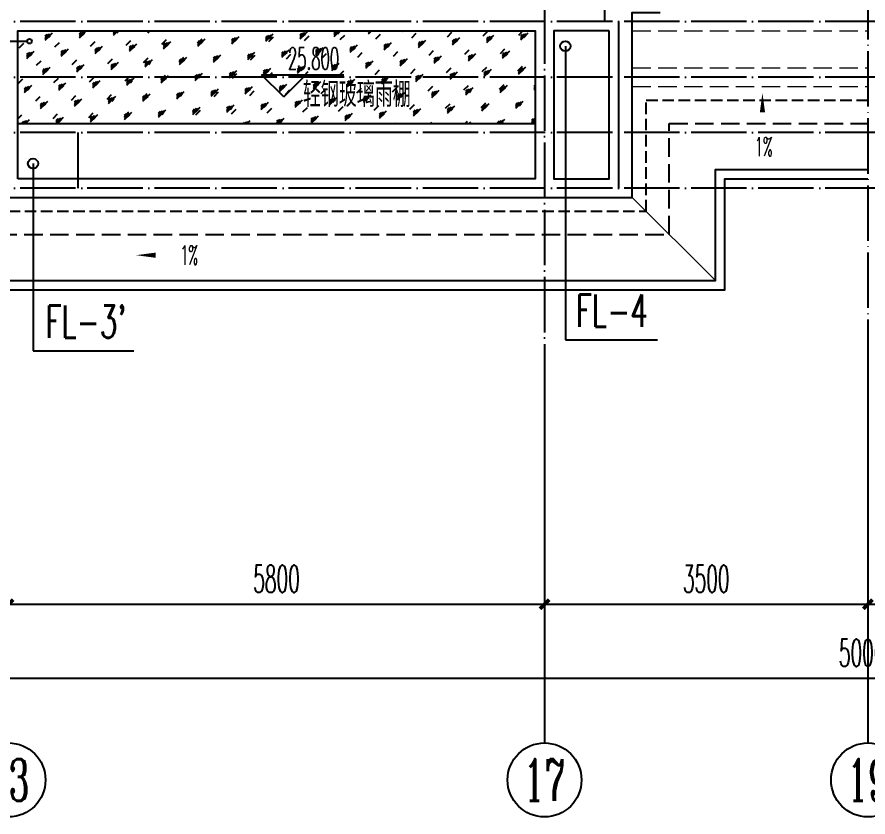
# Model space of a CAD drawing. Extents: x 27938 to 1507990, y 110129 to 923079.
# Drawn here: x 843708 to 852917, y 202607 to 211257 of the extents above; entities that cross this region are included whole.
import ezdxf
from ezdxf.enums import TextEntityAlignment as Align

# ---------------------------------------------------------------- set-up
doc = ezdxf.new("R2010")
doc.units = 0
doc.header["$LTSCALE"] = 1000
doc.header["$MEASUREMENT"] = 0
for name, pattern in [('#P_--_20B1_001_t3$0$DASH', [0.35, 0.25, -0.1]), ('__DASH', [0.35, 0.25, -0.1]), ('DASH', [0.35, 0.25, -0.1]), ('DOTE', [2.42, 2, -0.2, 0.02, -0.2])]:
    doc.linetypes.add(name, pattern=pattern)
for name, color, linetype in [('----建筑底图', 8, 'Continuous'), ('AXIS', 3, 'Continuous'), ('AXIS_TEXT', 7, 'Continuous'), ('DIM_ELEV', 3, 'Continuous'), ('DIM_废水', 31, 'Continuous'), ('DOTE', 1, 'Continuous'), ('PUB_TEXT', 4, 'Continuous'), ('ROOF', 4, 'Continuous'), ('VPIPE-凝结', 150, 'N'), ('VPIPE-废水', 31, 'Continuous'), ('保温', 6, 'Continuous'), ('看线', 251, 'Continuous')]:
    doc.layers.add(name, color=color, linetype=linetype)
doc.layers.add('平面-排水沟', color=86, linetype='Continuous', lineweight=15)
doc.layers.add('平面-看线', color=45, linetype='Continuous', lineweight=15)
doc.styles.add('_TCH_AXIS', font='COMPLEX', dxfattribs={"bigfont": 'GBCBIG'})
doc.styles.add('_TCH_DIM', font='SIMPLEX.shx', dxfattribs={"width": 0.7, "bigfont": 'GBCBIG.shx'})
doc.styles.add('_TCH_DIM_T3', font='SIMPLEX.shx', dxfattribs={"width": 0.494118, "bigfont": 'GBCBIG.shx'})
doc.styles.add('_TWT_SERIAL', font='SIMPLEX', dxfattribs={"width": 0.8, "height": 3.5, "bigfont": 'HZTXT'})
doc.styles.add('COMPLEX', font='COMPLEX')
doc.styles.get("Standard").update_dxf_attribs({"font": 'gbenor.shx', "bigfont": 'gbcbig.shx'})
doc.linetypes.add('N', pattern='A,3,-0.2,["N",Standard,S=0.25,R=0,X=-0.1,Y=-0.115],-0.2', length=3.4)
doc.dimstyles.new('_TCH_ARCH&&100', dxfattribs={"dimtxt": 297.5, "dimasz": 100, "dimexe": 250, "dimexo": 300, "dimgap": 126.25, "dimtad": 1, "dimdec": 0, "dimzin": 0, "dimdsep": 46, "dimtxsty": '_TCH_DIM_T3', "dimblk": 'ARCHTICK', "dimcen": 0.09, "dimclrt": 4, "dimazin": 2, "dimtfac": 1, "dimtdec": 0, "dimtix": 1, "dimtmove": 2, "dimatfit": 3, "dimfxl": 100, "dimtolj": 1, "dimtzin": 0, "dimarcsym": 0})

# ---------------------------------------------------------------- blocks, each defined once
blk = doc.blocks.new('_ArchTick')
at = {"color": 0, "linetype": 'ByBlock', "const_width": 0.4}
blk.add_lwpolyline([(-0.5, -0.5), (0.5, 0.5)], dxfattribs=at)
blk = doc.blocks.new('*D1265')
at = {"layer": 'AXIS', "color": 0, "lineweight": -2}
for p, q in [((14302.5, -31499.8), (14302.5, -34749.8)), ((64302.5, -31499.8), (64302.5, -34749.8)), ((14302.5, -34499.8), (64302.5, -34499.8))]:
    blk.add_line(p, q, dxfattribs=at)
at = {"layer": 'Defpoints', "color": 0}
for p in [(14302.5, -31199.8), (64302.5, -31199.8), (64302.5, -34499.8)]:
    blk.add_point(p, dxfattribs=at)
at = {"layer": 'AXIS', "color": 0, "lineweight": -2, "xscale": 100, "yscale": 100, "zscale": 100, "rotation": 180}
blk.add_blockref('_ArchTick', (14302.5, -34499.8), dxfattribs=at)
at = {"layer": 'AXIS', "color": 0, "lineweight": -2, "xscale": 100, "yscale": 100, "zscale": 100}
blk.add_blockref('_ArchTick', (64302.5, -34499.8), dxfattribs=at)
at = {"layer": 'AXIS', "color": 4, "insert": (39302.5, -34224.8), "char_height": 297.5, "attachment_point": 5, "style": '_TCH_DIM_T3'}
blk.add_mtext('\\A1;50000', dxfattribs=at)
blk = doc.blocks.new('*D1270')
at = {"layer": 'AXIS', "color": 0, "lineweight": -2}
for p, q in [((30002.5, -31499.8), (30002.5, -33949.8)), ((35802.5, -31499.8), (35802.5, -33949.8)), ((30002.5, -33699.8), (35802.5, -33699.8))]:
    blk.add_line(p, q, dxfattribs=at)
at = {"layer": 'Defpoints', "color": 0}
for p in [(30002.5, -31199.8), (35802.5, -31199.8), (35802.5, -33699.8)]:
    blk.add_point(p, dxfattribs=at)
at = {"layer": 'AXIS', "color": 0, "lineweight": -2, "xscale": 100, "yscale": 100, "zscale": 100, "rotation": 180}
blk.add_blockref('_ArchTick', (30002.5, -33699.8), dxfattribs=at)
at = {"layer": 'AXIS', "color": 0, "lineweight": -2, "xscale": 100, "yscale": 100, "zscale": 100}
blk.add_blockref('_ArchTick', (35802.5, -33699.8), dxfattribs=at)
at = {"layer": 'AXIS', "color": 4, "insert": (32902.5, -33424.8), "char_height": 297.5, "attachment_point": 5, "style": '_TCH_DIM_T3'}
blk.add_mtext('\\A1;5800', dxfattribs=at)
blk = doc.blocks.new('*D1271')
at = {"layer": 'AXIS', "color": 0, "lineweight": -2}
for p, q in [((35802.5, -31499.8), (35802.5, -33949.8)), ((39302.5, -31499.8), (39302.5, -33949.8)), ((35802.5, -33699.8), (39302.5, -33699.8))]:
    blk.add_line(p, q, dxfattribs=at)
at = {"layer": 'Defpoints', "color": 0}
for p in [(35802.5, -31199.8), (39302.5, -31199.8), (39302.5, -33699.8)]:
    blk.add_point(p, dxfattribs=at)
at = {"layer": 'AXIS', "color": 0, "lineweight": -2, "xscale": 100, "yscale": 100, "zscale": 100, "rotation": 180}
blk.add_blockref('_ArchTick', (35802.5, -33699.8), dxfattribs=at)
at = {"layer": 'AXIS', "color": 0, "lineweight": -2, "xscale": 100, "yscale": 100, "zscale": 100}
blk.add_blockref('_ArchTick', (39302.5, -33699.8), dxfattribs=at)
at = {"layer": 'AXIS', "color": 4, "insert": (37552.5, -33424.8), "char_height": 297.5, "attachment_point": 5, "style": '_TCH_DIM_T3'}
blk.add_mtext('\\A1;3500', dxfattribs=at)
blk = doc.blocks.new('_AXISO')
at = {"color": 0}
blk.add_circle((0, 0), 0.5, dxfattribs=at)
at = {"layer": 'AXIS_TEXT', "color": 0, "style": 'COMPLEX', "width": 1.041667}
blk.add_attdef('A', text='', height=0.56, dxfattribs=at).set_placement((-0.25, -0.28), (0.25, -0.28), align=Align.FIT)
blk = doc.blocks.new('*D1277')
at = {"layer": 'AXIS', "color": 0, "lineweight": -2}
for p, q in [((39302.5, -31499.8), (39302.5, -33949.8)), ((42802.5, -31499.8), (42802.5, -33949.8)), ((39302.5, -33699.8), (42802.5, -33699.8))]:
    blk.add_line(p, q, dxfattribs=at)
at = {"layer": 'Defpoints', "color": 0}
for p in [(39302.5, -31199.8), (42802.5, -31199.8), (42802.5, -33699.8)]:
    blk.add_point(p, dxfattribs=at)
at = {"layer": 'AXIS', "color": 0, "lineweight": -2, "xscale": 100, "yscale": 100, "zscale": 100, "rotation": 180}
blk.add_blockref('_ArchTick', (39302.5, -33699.8), dxfattribs=at)
at = {"layer": 'AXIS', "color": 0, "lineweight": -2, "xscale": 100, "yscale": 100, "zscale": 100}
blk.add_blockref('_ArchTick', (42802.5, -33699.8), dxfattribs=at)
at = {"layer": 'AXIS', "color": 4, "insert": (41052.5, -33424.8), "char_height": 297.5, "attachment_point": 5, "style": '_TCH_DIM_T3'}
blk.add_mtext('\\A1;3500', dxfattribs=at)
blk = doc.blocks.new('A$C7FBD0C6F')
at = {"layer": '保温', "linetype": 'Continuous', "ltscale": 10}
h = blk.add_hatch(dxfattribs=at)
h.set_pattern_fill('玻璃1', color=8, scale=35, style=0)
h.set_pattern_definition([(45, (-406314.11, -238592.8), (-171.45925, 171.45925), [78.4, -201.6]), (45, (-406280.51, -238578.8), (-171.45925, 171.45925), [33.6, -246.4]), (45, (-406314.11, -238578.8), (-171.45925, 171.45925), [56, -224]), (45, (-406297.3, -238592.8), (188.0904, -188.0904), [70, -210]), (45, (-406314.11, -238606.8), (-171.45925, 171.45925), [112, -168]), (45, (-406314.11, -238564.8), (-171.45925, 171.45925), [28, -252])])
h.paths.add_polyline_path([(35702.5, -28500), (35702.5, -27500), (30102.4, -27499.9), (30102.4, -28500)])
at = {"layer": 'AXIS', "color": 8}
for p, q in [((35802.5, -31199.9), (35802.5, -35199.9)), ((39302.5, -31199.9), (39302.5, -35199.9))]:
    blk.add_line(p, q, dxfattribs=at)
at = {"layer": 'DIM_ELEV', "color": 8}
for p, q in [((32979.9, -28213.6), (32739.9, -27973.6)), ((32739.9, -27973.6), (33632.2, -27973.6)), ((32979.9, -28213.6), (33219.9, -27973.6))]:
    blk.add_line(p, q, dxfattribs=at)
at = {"layer": 'DOTE', "color": 169, "linetype": 'DOTE', "ltscale": 0.3}
for p, q in [((39302.5, -14649.8), (39302.5, -31199.8)), ((35802.5, -22899.8), (35802.5, -31199.8)), ((66302.5, -27399.8), (12302.5, -27399.8)), ((36602.5, -27399.8), (36602.5, -27999.8)), ((66302.5, -27999.8), (12302.5, -27999.8)), ((66302.5, -28599.8), (12302.5, -28599.8)), ((30752.4, -28599.8), (30752.4, -29199.8)), ((66302.5, -29199.8), (12302.5, -29199.8))]:
    blk.add_line(p, q, dxfattribs=at)
at = {"layer": 'DOTE', "color": 169, "ltscale": 0.2}
for p, q in [((36452.5, -22899.8), (36452.5, -27399.8)), ((36602.5, -27399.8), (36602.5, -29199.8))]:
    blk.add_line(p, q, dxfattribs=at)
at = {"layer": 'ROOF', "color": 8, "ltscale": 0.8}
for points in [[(17702.5, -21799.8), (15852.5, -21799.8), (15852.5, -26299.8), (15852.5, -26299.8), (15852.5, -30299.8), (37752.5, -30299.8), (37752.5, -29099.8), (39302.5, -29099.8)], [(18902.5, -21899.8), (15952.5, -21899.8), (15952.5, -30199.8), (37652.5, -30199.8), (37652.5, -28999.8), (39302.5, -28999.8)], [(17702.5, -29299.8), (36752.5, -29299.8), (36752.5, -27299.8), (37052.5, -27299.8)]]:
    blk.add_lwpolyline(points, dxfattribs=at)
at = {"layer": 'ROOF', "color": 8, "linetype": '__DASH', "ltscale": 0.8}
blk.add_lwpolyline([(18902.5, -22399.8), (16452.5, -22399.8), (16452.5, -29699.8), (37152.5, -29699.8), (37152.5, -28499.8), (39302.5, -28499.8)], dxfattribs=at)
at = {"layer": 'ROOF', "color": 8, "ltscale": 0.8}
for points in [[(30102.4, -29099.8), (30102.4, -27499.9), (35702.5, -27499.8), (35702.5, -29099.8)], [(36502.5, -27499.8), (35902.5, -27499.8), (35902.5, -29099.8), (36502.5, -29099.8)]]:
    blk.add_lwpolyline(points, close=True, dxfattribs=at)
at = {"layer": 'VPIPE-凝结', "color": 8}
blk.add_lwpolyline([(29616.1, -27611.5), (30203.9, -27611.5)], dxfattribs=at)
blk.add_circle((30228.9, -27611.5), 25, dxfattribs=at)
at = {"layer": '保温', "color": 8, "linetype": 'Continuous', "ltscale": 10}
blk.add_line((30102.4, -28499.9), (35702.5, -28500.1), dxfattribs=at)
at = {"layer": '平面-排水沟', "color": 8}
blk.add_line((36752.5, -29299.8), (37652.5, -30199.8), dxfattribs=at)
for points in [[(38160.4, -28577.6, 0, 0, 0), (38160.4, -28169.8, 0, 56, 0), (38160.4, -28379.8, 0, 0, 0)], [(31790.9, -29925.3, 0, 0, 0), (31383.1, -29925.3, 0, 56, 0), (31593.1, -29925.3, 0, 0, 0)]]:
    blk.add_lwpolyline(points, format="xyseb", dxfattribs=at)
at = {"layer": '平面-看线', "color": 8, "linetype": 'DASH', "ltscale": 0.8}
for p, q in [((36752.5, -27499.8), (39302.5, -27499.8)), ((36752.5, -27899.8), (39302.5, -27899.8)), ((36752.5, -28099.8), (39302.5, -28099.8))]:
    blk.add_line(p, q, dxfattribs=at)
at = {"layer": '看线', "color": 8, "linetype": '#P_--_20B1_001_t3$0$DASH', "ltscale": 0.5}
blk.add_lwpolyline([(17702.5, -27149.8), (16702.5, -27149.8), (16702.5, -29449.8), (36902.5, -29449.8), (36902.5, -28249.8), (39302.5, -28249.8)], dxfattribs=at)
at = {"layer": 'AXIS', "color": 8}
ref = blk.add_blockref('_AXISO', (30002.5, -35599.7), dxfattribs=dict(at, xscale=800, yscale=800, zscale=800))
ref.add_attrib('A', '13', dxfattribs={"layer": 'AXIS_TEXT', "color": 8, "ltscale": 0.5, "height": 452.55, "style": '_TCH_AXIS', "width": 0.724138}).set_placement((29776.2, -35826), (30228.7, -35826), align=Align.FIT)
ref = blk.add_blockref('_AXISO', (35802.5, -35599.9), dxfattribs=dict(at, xscale=800, yscale=800, zscale=800))
ref.add_attrib('A', '17', dxfattribs={"layer": 'AXIS_TEXT', "color": 8, "ltscale": 0.5, "height": 452.55, "style": '_TCH_AXIS', "width": 0.724138}).set_placement((35576.2, -35826.1), (36028.7, -35826.1), align=Align.FIT)
ref = blk.add_blockref('_AXISO', (39302.5, -35599.9), dxfattribs=dict(at, xscale=800, yscale=800, zscale=800))
ref.add_attrib('A', '19', dxfattribs={"layer": 'AXIS_TEXT', "color": 8, "ltscale": 0.5, "height": 452.55, "style": '_TCH_AXIS', "width": 0.724138}).set_placement((39076.2, -35826.1), (39528.7, -35826.1), align=Align.FIT)
at = {"layer": 'DIM_ELEV', "color": 7, "style": '_TCH_DIM', "width": 0.494118}
blk.add_text('25.800', height=238, dxfattribs=at).set_placement((33025.8, -27917.6))
at = {"layer": 'PUB_TEXT', "color": 8}
blk.add_text('轻钢玻璃雨棚', height=270.07, dxfattribs=at).set_placement((33187.9, -28322.9))
at = {"layer": '平面-排水沟', "color": 7, "style": '_TCH_DIM', "width": 0.494118}
for p in [(38077.1, -28856), (31860.9, -30029.4)]:
    blk.add_text('1%', height=208.25, dxfattribs=at).set_placement(p)
at = {"layer": 'AXIS', "color": 8}
for p1, p2, distance, picture, middle in [((14302.5, -31199.8), (64302.5, -31199.8), -3300, '*D1265', (39302.5, -34224.8)), ((30002.5, -31199.8), (35802.5, -31199.8), -2500, '*D1270', (32902.5, -33424.8)), ((35802.5, -31199.8), (39302.5, -31199.8), -2500, '*D1271', (37552.5, -33424.8)), ((39302.5, -31199.8), (42802.5, -31199.8), -2500, '*D1277', (41052.5, -33424.8))]:
    dim = blk.add_aligned_dim(p1=p1, p2=p2, distance=distance, dimstyle='_TCH_ARCH&&100', dxfattribs=at)
    dim.commit()
    dim.dimension.update_dxf_attribs({"geometry": picture, "text_midpoint": middle})

msp = doc.modelspace()

# ---------------------------------------------------------------- block references
at = {"layer": '----建筑底图', "ltscale": 0.5}
msp.add_blockref('A$C7FBD0C6F', (813614.1, 238606.8), dxfattribs=at)

# ---------------------------------------------------------------- next in the draw order: linework, layer by layer
at = {"layer": 'DIM_废水'}
for p, q in [((849641.6, 210942), (849641.6, 207766)), ((843881.6, 209672), (843881.6, 207648.2)), ((849641.6, 207766), (850638.9, 207766)), ((843881.6, 207648.2), (844972.7, 207648.2))]:
    msp.add_line(p, q, dxfattribs=at)
at = {"layer": 'VPIPE-废水'}
for centre in [(849641.6, 210942), (843881.6, 209672)]:
    msp.add_circle(centre, 55, dxfattribs=at)

# ---------------------------------------------------------------- next in the draw order: texts
at = {"layer": 'DIM_废水', "color": 7, "style": '_TWT_SERIAL', "width": 0.64}
for s, p in [('FL-4', (849758.2, 207906)), ("FL-3'", (844017.4, 207788.2))]:
    msp.add_text(s, height=350, dxfattribs=at).set_placement(p)

doc.saveas('drawing.dxf')
